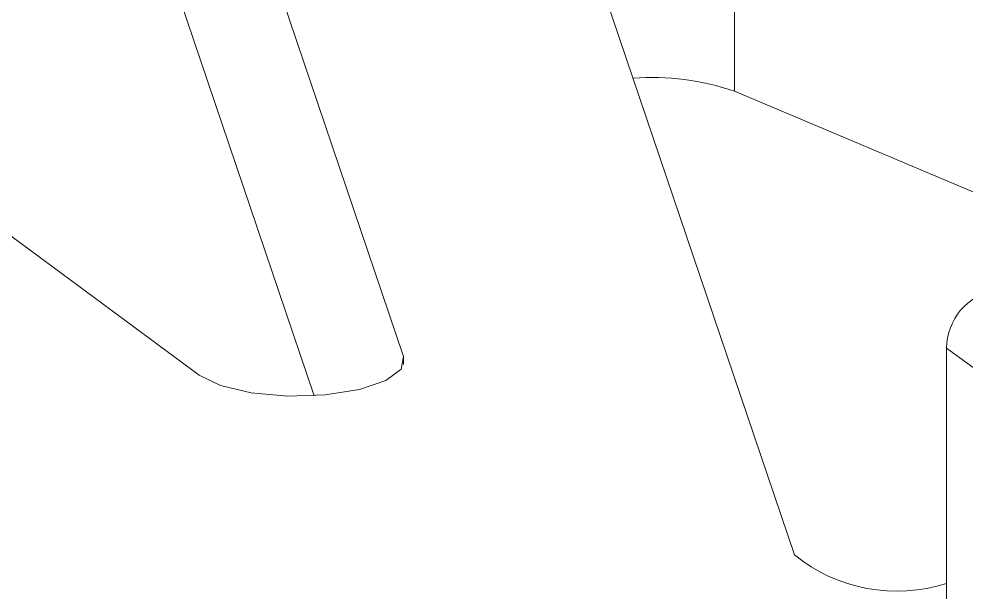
# Model space of a CAD drawing. Header units: millimetres. Extents: x 30 to 313, y 16 to 167.
# Drawn here: x 166.464 to 170.879, y 126.852 to 129.524 of the extents above; entities that cross this region are included whole.
import ezdxf

# ---------------------------------------------------------------- set-up
doc = ezdxf.new("R2010")
doc.units = ezdxf.units.MM

msp = doc.modelspace()

# ---------------------------------------------------------------- linework, layer by layer
at = {"color": 7, "linetype": 'Continuous', "lineweight": 15}
for p, q in [((168.2565, 127.9507), (167.1261, 131.289)), ((169.7992, 129.1871), (169.7992, 130.6013)), ((170.0793, 127.0254), (168.9098, 130.4794)), ((164.2967, 130.0864), (167.3038, 127.8635)), ((167.8397, 127.7675), (167.1261, 129.8748)), ((171.737, 128.3684), (169.7992, 129.1871)), ((170.7879, 127.9899), (170.9114, 127.8987)), ((170.7879, 125.4099), (170.7879, 127.9899))]:
    msp.add_line(p, q, dxfattribs=at)
at = {"color": 8, "linetype": 'Continuous', "lineweight": 15}
msp.add_line((168.2565, 127.9133), (168.2565, 127.9507), dxfattribs=at)
at = {"color": 7, "linetype": 'Continuous', "lineweight": 15, "flags": 128}
msp.add_lwpolyline([(168.2565, 127.9507), (168.2451, 127.8921), (168.1737, 127.8385), (168.0509, 127.7965), (167.8921, 127.7713), (167.7168, 127.7659), (167.5469, 127.7812), (167.4033, 127.8151), (167.3038, 127.8635)], dxfattribs=at)
at = {"color": 7, "linetype": 'Continuous', "lineweight": 15}
for centre, radius, start, end in [((169.4131, 128.0627), 1.1888, 71.0492, 94.1721), ((171.0657, 127.9866), 0.2778, 100.3468, 179.3273), ((170.5555, 127.6118), 0.7554, 230.9283, 287.9214)]:
    msp.add_arc(centre, radius, start, end, dxfattribs=at)

doc.saveas('drawing.dxf')
